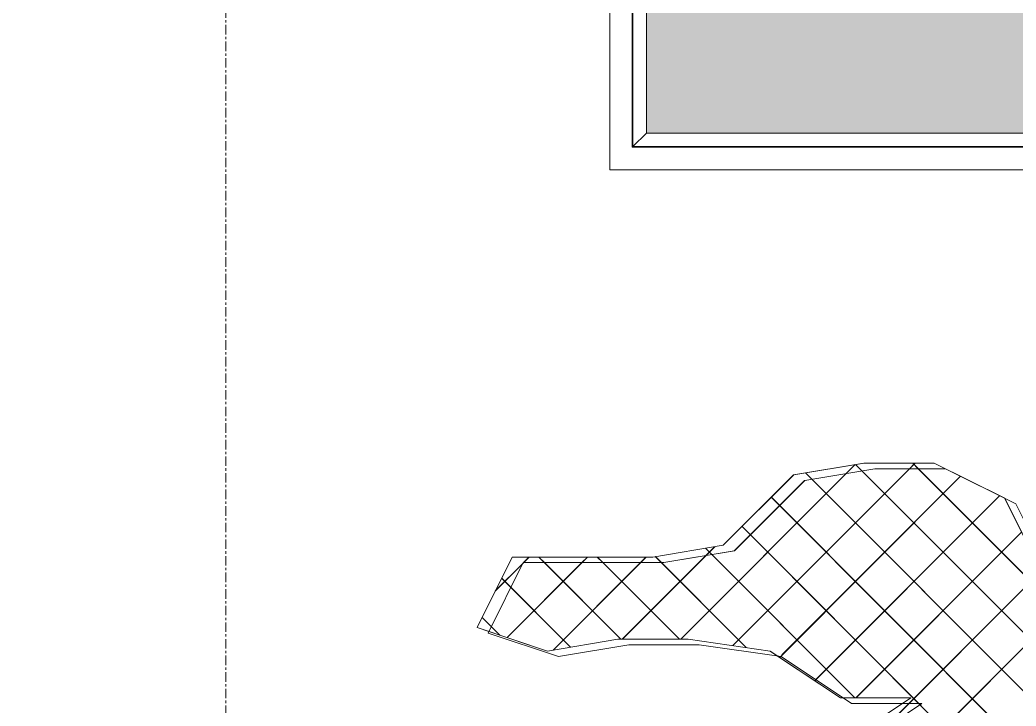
# Model space of a CAD drawing. Header units: millimetres. Extents: x -12186 to 152825, y -4386 to 9463.
# Drawn here: x 57294 to 58629, y 5154 to 6073 of the extents above; entities that cross this region are included whole.
import ezdxf

# ---------------------------------------------------------------- set-up
doc = ezdxf.new("R2010")
doc.units = ezdxf.units.MM
doc.linetypes.add('Grid Line', pattern=[22.225, 12.7, -3.175, 3.175, -3.175])
for name, color, linetype, lineweight in [('A-GLAZ', 151, 'Continuous', 9), ('G-IMPT', 8, 'Continuous', 5), ('I-WALL', 2, 'Continuous', 9), ('L-PLNT', 71, 'Continuous', 5), ('S-GRID', 1, 'Continuous', 5)]:
    doc.layers.add(name, color=color, linetype=linetype, lineweight=lineweight)

# ---------------------------------------------------------------- blocks, each defined once
blk = doc.blocks.new('Window Aluminium Fixed 1 - Type 1-V221-Section B-B')
at = {"layer": 'A-GLAZ', "lineweight": 5}
blk.add_hatch(color=256, dxfattribs=at).paths.add_polyline_path([(11506.1, 5921.4), (11506.1, 6919.9), (10639.2, 6919.9), (10639.2, 5921.4), (11503.5, 5921.4)])
for p, q in [((10620.2, 5902.3), (10620.2, 6919.9)), ((10621.2, 6919.9), (10621.2, 5903.3)), ((10639.2, 6919.9), (10639.2, 5921.4)), ((11506.1, 6919.9), (11506.1, 5921.4)), ((11524.2, 5903.3), (11524.2, 6919.9)), ((11525.2, 6919.9), (11525.2, 5902.3)), ((10639.2, 5921.4), (10621.2, 5903.3)), ((10639.2, 5921.4), (11506.1, 5921.4)), ((11506.1, 5921.4), (11524.2, 5903.3)), ((11525.2, 5902.3), (10620.2, 5902.3)), ((10621.2, 5903.3), (11524.2, 5903.3))]:
    blk.add_line(p, q, dxfattribs=at)
blk = doc.blocks.new('SVA_Shades of Green Tree - Australian_Tree_based_on_Leopard_Tree_2901-V312-Section B-B')
at = {"layer": 'G-IMPT'}
for p, q in [((10685.5, 5243.4), (10919, 5477.4)), ((10755.1, 5234.9), (10991.7, 5471.9)), ((10755.2, 5234.9), (10999.3, 5479.3)), ((10907, 5465.5), (10918.9, 5477.4)), ((10928, 5469), (10919.5, 5477.5)), ((11666.9, 4728.9), (10919.6, 5477.5)), ((10991.7, 5471.9), (10999.1, 5479.3)), ((11003.3, 5471.9), (10996, 5479.3)), ((11708.7, 4765.6), (10996.1, 5479.3)), ((11708.5, 4765.6), (11003.3, 5471.9)), ((10685.3, 5243.4), (10907, 5465.5)), ((10817.9, 5219.2), (11060.1, 5461.8)), ((10820.9, 5222.4), (11059.9, 5461.8)), ((10860.9, 5457.8), (10852.4, 5466.3)), ((11600.4, 4717.2), (10852.5, 5466.3)), ((11666.8, 4728.9), (10928, 5469)), ((11600.2, 4717.2), (10860.9, 5457.8)), ((10817.7, 5422.6), (10806.6, 5433.7)), ((11559.8, 4679.4), (10806.7, 5433.7)), ((10864.9, 5187.9), (11112.3, 5435.7)), ((10866.2, 5189.4), (11112.1, 5435.7)), ((11559.6, 4679.4), (10817.7, 5422.6)), ((10778.6, 5383.4), (10767.4, 5394.5)), ((11231.8, 4929.5), (10767.6, 5394.5)), ((11004.2, 5157.4), (10778.6, 5383.4)), ((10920, 5164.8), (11141.8, 5386.9)), ((10920.1, 5164.8), (11141.9, 5386.9)), ((10607.2, 5243.4), (10730.8, 5367.3)), ((10726.8, 5356.8), (10718.3, 5365.3)), ((10918.6, 5164.8), (10718.5, 5365.3)), ((10718.9, 5355.5), (10730.7, 5367.3)), ((10437, 5308.3), (10482.2, 5353.5)), ((10452.8, 5245.7), (10560.5, 5353.5)), ((10474.4, 5345.9), (10482, 5353.5)), ((10502.6, 5346.1), (10495.2, 5353.5)), ((10605.2, 5243.4), (10495.3, 5353.5)), ((10514.4, 5229), (10638.8, 5353.5)), ((10553, 5346.1), (10560.3, 5353.5)), ((10580.9, 5346.1), (10573.5, 5353.5)), ((10683.5, 5243.4), (10573.6, 5353.5)), ((10607, 5243.4), (10718.9, 5355.5)), ((10631.3, 5346.1), (10638.6, 5353.5)), ((10659.2, 5346.1), (10651.2, 5354.1)), ((10772.9, 5232.3), (10651.4, 5354.1)), ((10918.5, 5164.8), (10726.8, 5356.8)), ((10436.9, 5308.3), (10474, 5345.5)), ((10452.7, 5245.7), (10553, 5346.1)), ((10605.1, 5243.4), (10502.6, 5346.1)), ((10514.3, 5229), (10631.3, 5346.1)), ((10683.4, 5243.4), (10580.9, 5346.1)), ((10772.8, 5232.3), (10659.2, 5346.1)), ((10457.6, 5312.7), (10445.3, 5325.1)), ((10537.5, 5232.9), (10445.4, 5325.1)), ((10697, 4862.8), (11170, 5336.6)), ((10990.9, 5157.4), (11169.8, 5336.6)), ((10537.4, 5232.9), (10457.6, 5312.7)), ((10755.5, 4843.2), (11226.7, 5315.2)), ((10755.7, 4843.2), (11228.7, 5317)), ((10431.5, 5260.4), (10419.2, 5272.8)), ((10443.1, 5248.9), (10419.3, 5272.8)), ((10443, 5248.9), (10431.5, 5260.4)), ((10817.7, 5219.2), (10819, 5220.5)), ((10864.7, 5187.9), (10866.2, 5189.4)), ((10956.1, 5122.5), (10990.9, 5157.4)), ((11005.8, 5155.7), (11004.2, 5157.4)), ((11007.2, 5154.4), (11005.8, 5155.7))]:
    blk.add_line(p, q, dxfattribs=at)
at = {"layer": 'G-IMPT', "flags": 128}
for points in [[(11166.4, 5337.8), (11119.3, 5432.2), (11025, 5479.3), (10930.8, 5479.3), (10836.6, 5463.6), (10742.3, 5369.3), (10648.1, 5353.5), (10459.6, 5353.5), (10412.5, 5259.2), (10506.7, 5227.7), (10601, 5243.4), (10695.2, 5243.4), (10805.2, 5227.7), (10899.4, 5164.8), (10993.6, 5164.8), (10899.4, 5101.9)], [(11039.8, 5471.9), (11024.9, 5479.3), (10930.7, 5479.3), (10836.4, 5463.6), (10742.2, 5369.3), (10648, 5353.5), (10459.5, 5353.5), (10412.4, 5259.2), (10428.3, 5253.9)], [(11179.7, 5333.3), (11166.3, 5337.8), (11119.2, 5432.2), (11039.8, 5471.9)], [(10428.3, 5253.9), (10506.6, 5227.7), (10600.8, 5243.4), (10695.1, 5243.4), (10805, 5227.7), (10815.1, 5221)], [(10815.1, 5221), (10899.3, 5164.8), (10903, 5164.8)], [(10903, 5164.8), (10993.5, 5164.8), (10982.4, 5157.4)], [(10982.4, 5157.4), (10899.3, 5101.9), (10805, 5117.6), (10710.8, 5117.6), (10616.5, 5101.9), (10522.3, 5070.5), (10428.1, 5070.5), (10349.5, 4976.1), (10333.8, 4881.7), (10239.6, 4881.7), (10129.6, 4850.3), (10035.4, 4771.7), (9941.2, 4771.7), (9956.9, 4677.3), (9988.3, 4582.9), (9894, 4567.2), (9800, 4598.6)]]:
    blk.add_lwpolyline(points, dxfattribs=at)
at = {"layer": 'L-PLNT'}
for p, q in [((10945.5, 5471.9), (10851.3, 5456.2)), ((10851.3, 5456.2), (10945.5, 5471.9)), ((11039.8, 5471.9), (10945.5, 5471.9)), ((10945.5, 5471.9), (11039.7, 5471.9)), ((10945.5, 5471.9), (10945.5, 5471.9)), ((11039.7, 5471.9), (11039.8, 5471.9)), ((11134, 5424.8), (11039.8, 5471.9)), ((11039.8, 5471.9), (11134, 5424.8)), ((10757, 5361.9), (10851.2, 5456.2)), ((10851.3, 5456.2), (10757.1, 5361.9)), ((10851.2, 5456.2), (10851.3, 5456.2)), ((11181.1, 5330.4), (11134, 5424.8)), ((11134, 5424.8), (11181.1, 5330.4)), ((11134, 5424.8), (11134, 5424.8)), ((10757.1, 5361.9), (10662.8, 5346.1)), ((10662.8, 5346.1), (10757, 5361.9)), ((10757, 5361.9), (10757.1, 5361.9)), ((10474.3, 5346.1), (10427.2, 5251.8)), ((10427.2, 5251.8), (10474.3, 5346.1)), ((10662.8, 5346.1), (10474.3, 5346.1)), ((10474.3, 5346.1), (10662.8, 5346.1)), ((10474.3, 5346.1), (10474.3, 5346.1)), ((10662.8, 5346.1), (10662.8, 5346.1)), ((10427.2, 5251.8), (10521.5, 5220.3)), ((10521.4, 5220.3), (10427.2, 5251.8)), ((10427.2, 5251.8), (10427.2, 5251.8)), ((10521.5, 5220.3), (10615.7, 5236)), ((10615.6, 5236), (10521.5, 5220.3)), ((10615.6, 5236), (10615.7, 5236)), ((10615.7, 5236), (10709.9, 5236)), ((10709.9, 5236), (10615.7, 5236)), ((10709.9, 5236), (10819.9, 5220.3)), ((10819.8, 5220.3), (10709.9, 5236)), ((10709.9, 5236), (10709.9, 5236)), ((10521.4, 5220.3), (10521.5, 5220.3)), ((10819.8, 5220.3), (10819.9, 5220.3)), ((10819.9, 5220.3), (10914.1, 5157.4)), ((10914.1, 5157.4), (10819.9, 5220.3)), ((10914.1, 5157.4), (11008.4, 5157.4)), ((11008.4, 5157.4), (10914.1, 5094.5)), ((10914.1, 5094.5), (11008.3, 5157.4)), ((11008.3, 5157.4), (10914.1, 5157.4)), ((10914.1, 5157.4), (10914.1, 5157.4)), ((11008.3, 5157.4), (11008.4, 5157.4))]:
    blk.add_line(p, q, dxfattribs=at)

msp = doc.modelspace()

# ---------------------------------------------------------------- linework, layer by layer
at = {"layer": 'I-WALL'}
for p, q in [((58084.4, 5872.3), (58084.4, 6919.9)), ((59049.4, 5872.3), (58084.4, 5872.3))]:
    msp.add_line(p, q, dxfattribs=at)
at = {"layer": 'S-GRID', "linetype": 'Grid Line'}
msp.add_line((57569.9, -1058.6), (57569.9, 8085.3), dxfattribs=at)

# ---------------------------------------------------------------- block references
at = {"layer": 'A-GLAZ', "lineweight": 5}
msp.add_blockref('Window Aluminium Fixed 1 - Type 1-V221-Section B-B', (47494.2, 0), dxfattribs=at)
at = {"layer": 'L-PLNT'}
msp.add_blockref('SVA_Shades of Green Tree - Australian_Tree_based_on_Leopard_Tree_2901-V312-Section B-B', (47494.2, 0), dxfattribs=at)

doc.saveas('drawing.dxf')
